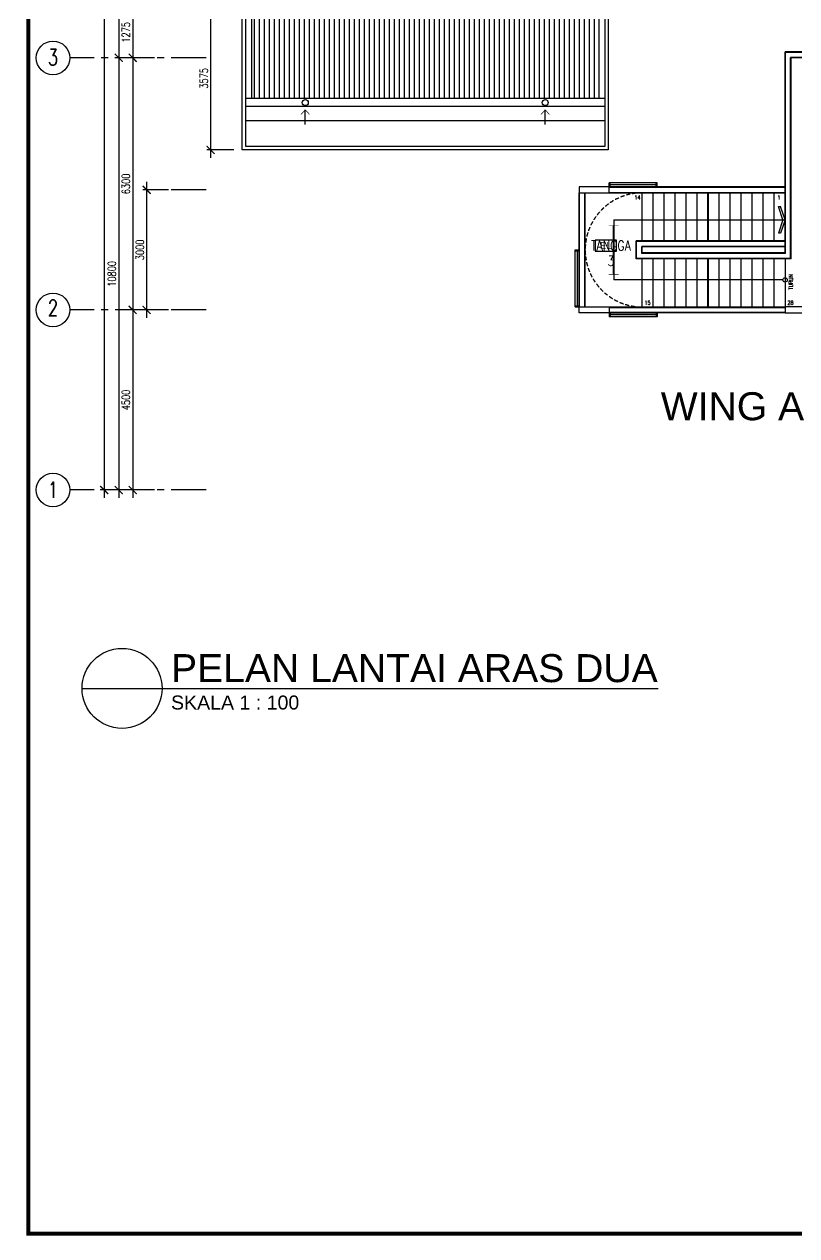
# Model space of a CAD drawing. Header units: inches. Extents: x 202414 to 86860507, y -1223215 to 71840.
# Drawn here: x 202414 to 221734, y 15740 to 46024 of the extents above; entities that cross this region are included whole.
import ezdxf
from ezdxf.enums import TextEntityAlignment as Align

# ---------------------------------------------------------------- set-up
doc = ezdxf.new("R2010")
doc.units = ezdxf.units.IN
doc.header["$MEASUREMENT"] = 0
for name, pattern in [('CENTER', [2, 1.25, -0.25, 0.25, -0.25]), ('DASHED2', [0.375, 0.25, -0.125]), ('HIDDEN', [0.375, 0.25, -0.125])]:
    doc.linetypes.add(name, pattern=pattern)
for name, color, linetype in [('A-BUBLE', 8, 'Continuous'), ('A-BUBLETEXT', 7, 'Continuous'), ('A-COLUMN', 3, 'Continuous'), ('A-DIM100', 4, 'Continuous'), ('A-HATCH', 8, 'Continuous'), ('A-HIDDEN', 8, 'HIDDEN'), ('A-LINE', 3, 'Continuous'), ('A-NOTE', 2, 'Continuous'), ('A-PITCH', 9, 'Continuous'), ('A-RAIL', 2, 'Continuous'), ('A-RAIL SYM', 13, 'Continuous'), ('A-RFLINE', 3, 'Continuous'), ('A-ROOMSYM', 3, 'Continuous'), ('A-RWDP', 4, 'Continuous'), ('A-SCALE', 2, 'Continuous'), ('A-STAIR', 2, 'Continuous'), ('A-STAIRH', 8, 'HIDDEN'), ('A-SUBTITLE', 2, 'Continuous'), ('A-SYM', 8, 'Continuous'), ('A-TXTBOMBA', 7, 'Continuous'), ('A-WALL', 1, 'Continuous'), ('area', 3, 'Continuous'), ('CO_WALL', 252, 'Continuous'), ('Grid', 8, 'CENTER'), ('lamb(new)', 5, 'Continuous')]:
    doc.layers.add(name, color=color, linetype=linetype)
doc.layers.get('area').off()
doc.styles.add('arial', font='arial.ttf')
doc.styles.add('ARIAL-DIM', font='arial.ttf', dxfattribs={"height": 700})
doc.styles.add('ARIAL-TAJUK1', font='arial.ttf', dxfattribs={"width": 0.75, "height": 150})
doc.styles.add('ROMANS', font='romans.shx', dxfattribs={"width": 0.75, "height": 200})
doc.styles.add('style1', font='romans.shx', dxfattribs={"height": 750})
doc.styles.add('STYLE2', font='romans.shx', dxfattribs={"width": 0.75, "height": 1000})
doc.dimstyles.new('DIM 100', dxfattribs={"dimtxt": 200, "dimasz": 200, "dimexe": 100, "dimexo": 70, "dimgap": 70, "dimtad": 1, "dimtoh": 1, "dimdec": 0, "dimzin": 0, "dimdsep": 46, "dimtxsty": 'ROMANS', "dimblk": 'ARCHTICK', "dimcen": 0.09, "dimdle": 200, "dimclrd": 4, "dimclre": 4, "dimclrt": 2, "dimadec": 0, "dimazin": 0, "dimtfac": 1, "dimtdec": 0, "dimtmove": 1, "dimatfit": 3, "dimfxl": 1, "dimtzin": 0, "dimarcsym": 0})
pattern_1 = [(90, (205174.55, -236469.63), (-125, 2e-14), [])]

# ---------------------------------------------------------------- blocks, each defined once
blk = doc.blocks.new('_ArchTick')
at = {"color": 0, "linetype": 'ByBlock', "const_width": 0.15}
blk.add_lwpolyline([(-0.5, -0.5), (0.5, 0.5)], dxfattribs=at)
blk = doc.blocks.new('*D169')
at = {"layer": 'A-DIM100', "color": 4, "lineweight": -2, "transparency": 16777216}
for p, q in [((204778, 54383), (204778, 44983)), ((205323, 54183), (204678, 54183)), ((205323, 45183), (204678, 45183))]:
    blk.add_line(p, q, dxfattribs=at)
at = {"layer": 'DEFPOINTS', "color": 0, "transparency": 16777216}
for p in [(205393, 54183), (204778, 45183), (205393, 45183)]:
    blk.add_point(p, dxfattribs=at)
at = {"layer": 'A-DIM100', "color": 4, "lineweight": -2, "transparency": 16777216, "xscale": 200, "yscale": 200, "zscale": 200}
for p, rotation in [((204778, 54183), 90), ((204778, 45183), 270)]:
    blk.add_blockref('_ArchTick', p, dxfattribs=dict(at, rotation=rotation))
at = {"layer": 'A-DIM100', "color": 2, "transparency": 16777216, "insert": (204608, 49683), "char_height": 200, "attachment_point": 5, "rotation": 90, "style": 'ROMANS'}
blk.add_mtext('9000', dxfattribs=at)
blk = doc.blocks.new('*D170')
at = {"layer": 'A-DIM100', "color": 4, "lineweight": -2, "transparency": 16777216}
for p, q in [((205673, 45183), (205028, 45183)), ((205128, 45383), (205128, 38683)), ((205673, 38883), (205028, 38883))]:
    blk.add_line(p, q, dxfattribs=at)
at = {"layer": 'DEFPOINTS', "color": 0, "transparency": 16777216}
for p in [(205743, 45183), (205128, 38883), (205743, 38883)]:
    blk.add_point(p, dxfattribs=at)
at = {"layer": 'A-DIM100', "color": 4, "lineweight": -2, "transparency": 16777216, "xscale": 200, "yscale": 200, "zscale": 200}
for p, rotation in [((205128, 45183), 90), ((205128, 38883), 270)]:
    blk.add_blockref('_ArchTick', p, dxfattribs=dict(at, rotation=rotation))
at = {"layer": 'A-DIM100', "color": 2, "transparency": 16777216, "insert": (204958, 42033), "char_height": 200, "attachment_point": 5, "rotation": 90, "style": 'ROMANS'}
blk.add_mtext('6300', dxfattribs=at)
blk = doc.blocks.new('*D171')
at = {"layer": 'A-DIM100', "color": 4, "lineweight": -2, "transparency": 16777216}
for p, q in [((205128, 39083), (205128, 34183)), ((205673, 38883), (205028, 38883)), ((205673, 34383), (205028, 34383))]:
    blk.add_line(p, q, dxfattribs=at)
at = {"layer": 'DEFPOINTS', "color": 0, "transparency": 16777216}
for p in [(205743, 38883), (205128, 34383), (205743, 34383)]:
    blk.add_point(p, dxfattribs=at)
at = {"layer": 'A-DIM100', "color": 4, "lineweight": -2, "transparency": 16777216, "xscale": 200, "yscale": 200, "zscale": 200}
for p, rotation in [((205128, 38883), 90), ((205128, 34383), 270)]:
    blk.add_blockref('_ArchTick', p, dxfattribs=dict(at, rotation=rotation))
at = {"layer": 'A-DIM100', "color": 2, "transparency": 16777216, "insert": (204958, 36633), "char_height": 200, "attachment_point": 5, "rotation": 90, "style": 'ROMANS'}
blk.add_mtext('4500', dxfattribs=at)
blk = doc.blocks.new('*D172')
at = {"layer": 'A-DIM100', "color": 4, "lineweight": -2, "transparency": 16777216}
for p, q in [((205323, 45183), (204678, 45183)), ((204778, 45383), (204778, 34183)), ((205323, 34383), (204678, 34383))]:
    blk.add_line(p, q, dxfattribs=at)
at = {"layer": 'DEFPOINTS', "color": 0, "transparency": 16777216}
for p in [(205393, 45183), (204778, 34383), (205393, 34383)]:
    blk.add_point(p, dxfattribs=at)
at = {"layer": 'A-DIM100', "color": 4, "lineweight": -2, "transparency": 16777216, "xscale": 200, "yscale": 200, "zscale": 200}
for p, rotation in [((204778, 45183), 90), ((204778, 34383), 270)]:
    blk.add_blockref('_ArchTick', p, dxfattribs=dict(at, rotation=rotation))
at = {"layer": 'A-DIM100', "color": 2, "transparency": 16777216, "insert": (204608, 39783), "char_height": 200, "attachment_point": 5, "rotation": 90, "style": 'ROMANS'}
blk.add_mtext('10800', dxfattribs=at)
blk = doc.blocks.new('*D173')
at = {"layer": 'A-DIM100', "color": 4, "lineweight": -2, "transparency": 16777216}
for p, q in [((204412, 65183), (204412, 34183)), ((204957, 64983), (204312, 64983)), ((204957, 34383), (204312, 34383))]:
    blk.add_line(p, q, dxfattribs=at)
at = {"layer": 'DEFPOINTS', "color": 0, "transparency": 16777216}
for p in [(205027, 64983), (204412, 34383), (205027, 34383)]:
    blk.add_point(p, dxfattribs=at)
at = {"layer": 'A-DIM100', "color": 4, "lineweight": -2, "transparency": 16777216, "xscale": 200, "yscale": 200, "zscale": 200}
for p, rotation in [((204412, 64983), 90), ((204412, 34383), 270)]:
    blk.add_blockref('_ArchTick', p, dxfattribs=dict(at, rotation=rotation))
at = {"layer": 'A-DIM100', "color": 2, "transparency": 16777216, "insert": (204242, 49683), "char_height": 200, "attachment_point": 5, "rotation": 90, "style": 'ROMANS'}
blk.add_mtext('30600', dxfattribs=at)
blk = doc.blocks.new('*D175')
at = {"layer": 'A-DIM100', "color": 4, "lineweight": -2, "transparency": 16777216}
for p, q in [((206023, 41883), (205378, 41883)), ((205478, 38683), (205478, 42083)), ((206023, 38883), (205378, 38883))]:
    blk.add_line(p, q, dxfattribs=at)
at = {"layer": 'DEFPOINTS', "color": 0, "transparency": 16777216}
for p in [(205478, 41883), (206093, 41883), (206093, 38883)]:
    blk.add_point(p, dxfattribs=at)
at = {"layer": 'A-DIM100', "color": 4, "lineweight": -2, "transparency": 16777216, "xscale": 200, "yscale": 200, "zscale": 200}
for p, rotation in [((205478, 41883), 90), ((205478, 38883), 270)]:
    blk.add_blockref('_ArchTick', p, dxfattribs=dict(at, rotation=rotation))
at = {"layer": 'A-DIM100', "color": 2, "transparency": 16777216, "insert": (205308, 40383), "char_height": 200, "attachment_point": 5, "rotation": 90, "style": 'ROMANS'}
blk.add_mtext('3000', dxfattribs=at)
blk = doc.blocks.new('*D120')
at = {"color": 4, "lineweight": -2, "transparency": 16777216}
for p, q in [((207077, 42683), (207077, 46658)), ((207657, 46458), (206977, 46458)), ((207657, 42883), (206977, 42883))]:
    blk.add_line(p, q, dxfattribs=at)
at = {"layer": 'DEFPOINTS', "color": 0, "transparency": 16777216}
for p in [(207077, 46458), (207727, 46458), (207727, 42883)]:
    blk.add_point(p, dxfattribs=at)
at = {"color": 4, "lineweight": -2, "transparency": 16777216, "xscale": 200, "yscale": 200, "zscale": 200}
for p, rotation in [((207077, 46458), 90), ((207077, 42883), 270)]:
    blk.add_blockref('_ArchTick', p, dxfattribs=dict(at, rotation=rotation))
at = {"color": 2, "transparency": 16777216, "insert": (206907, 44671), "char_height": 200, "attachment_point": 5, "rotation": 90, "style": 'ROMANS'}
blk.add_mtext('3575', dxfattribs=at)
blk = doc.blocks.new('FALL')
at = {"layer": 'A-RAIL SYM'}
blk.add_line((0, 0), (724, 0), dxfattribs=at)
at = {"layer": 'A-RAIL SYM', "const_width": 35}
for points in [[(724, 0), (500, 214)], [(724, 0), (500, -214)]]:
    blk.add_lwpolyline(points, dxfattribs=at)
blk = doc.blocks.new('*D132')
at = {"layer": 'A-DIM100', "color": 4, "lineweight": -2, "transparency": 16777216}
for p, q in [((205128, 46658), (205128, 44983)), ((205673, 46458), (205028, 46458)), ((205673, 45183), (205028, 45183))]:
    blk.add_line(p, q, dxfattribs=at)
at = {"layer": 'DEFPOINTS', "color": 0, "transparency": 16777216}
for p in [(205743, 46458), (205128, 45183), (205743, 45183)]:
    blk.add_point(p, dxfattribs=at)
at = {"layer": 'A-DIM100', "color": 4, "lineweight": -2, "transparency": 16777216, "xscale": 200, "yscale": 200, "zscale": 200}
for p, rotation in [((205128, 46458), 90), ((205128, 45183), 270)]:
    blk.add_blockref('_ArchTick', p, dxfattribs=dict(at, rotation=rotation))
at = {"layer": 'A-DIM100', "color": 2, "transparency": 16777216, "insert": (204958, 45821), "char_height": 200, "attachment_point": 5, "rotation": 90, "style": 'ROMANS'}
blk.add_mtext('1275', dxfattribs=at)
blk = doc.blocks.new('YBC 136')
at = {"layer": 'lamb(new)'}
for points, const_width in [([(86612636, -1195205), (86613856, -1195205)], 50.8), ([(86612636, -1195077), (86612636, -1195333)], 10.2), ([(86613856, -1195077), (86613856, -1195333)], 10.2)]:
    blk.add_lwpolyline(points, dxfattribs=dict(at, const_width=const_width))
blk = doc.blocks.new('Elight')
at = {"layer": 'A-TXTBOMBA', "color": 6}
blk.add_lwpolyline([(86606267, -1196730), (86605731, -1196730), (86605731, -1197001), (86606267, -1197001)], close=True, dxfattribs=at)
at = {"layer": 'A-TXTBOMBA', "color": 6, "style": 'arial'}
blk.add_text('EL', height=164.8, dxfattribs=at).set_placement((86605850, -1196940))

msp = doc.modelspace()

# ---------------------------------------------------------------- hatches: boundary and pattern name
at = {"layer": 'A-HATCH'}
h = msp.add_hatch(dxfattribs=at)
h.set_pattern_fill('ANSI31', color=8, scale=1000, angle=45)
h.set_pattern_definition(pattern_1)
edge = h.paths.add_edge_path()
edge.add_line((217017.7, 52898.2), (222867.7, 52898.2))
edge.add_line((222867.7, 46233.2), (222867.7, 53133.2))
edge.add_line((222867.7, 47583.2), (217017.7, 47583.2))
edge.add_line((217017.7, 56483.2), (217017.7, 42883.2))
h = msp.add_hatch(dxfattribs=at)
h.set_pattern_fill('ANSI31', color=8, scale=1000, angle=45)
h.set_pattern_definition(pattern_1)
edge = h.paths.add_edge_path()
edge.add_line((208102.7, 44168.2), (208102.7, 56248.2))
edge.add_line((208102.7, 56248.2), (216782.7, 56248.2))
edge.add_line((216782.7, 56248.2), (216782.7, 44168.2))
edge.add_line((216932.7, 44168.2), (207952.7, 44168.2))

# ---------------------------------------------------------------- linework, layer by layer
at = {"color": 8}
for p, q in [((216932.7, 44168.2), (207952.7, 44168.2)), ((216932.7, 43968.2), (207952.7, 43968.2)), ((216932.7, 43608.2), (207952.7, 43608.2)), ((218242.7, 42058.2), (217042.7, 42058.2)), ((217042.7, 41958.2), (217042.7, 42058.2)), ((217042.7, 41958.2), (218242.7, 41958.2)), ((217067.7, 41958.2), (217067.7, 42058.2)), ((218217.7, 42008.2), (217067.7, 42008.2)), ((218217.7, 41958.2), (218217.7, 42058.2)), ((218242.7, 41958.2), (218242.7, 42058.2)), ((216192.7, 38958.2), (216192.7, 40383.2)), ((216192.7, 40383.2), (216242.7, 40383.2)), ((216192.7, 40358.2), (216292.7, 40358.2)), ((216242.7, 40383.2), (216292.7, 40383.2)), ((216242.7, 40358.2), (216242.7, 38983.2)), ((216292.7, 40383.2), (216292.7, 38958.2)), ((216192.7, 38983.2), (216292.7, 38983.2)), ((216192.7, 38958.2), (216292.7, 38958.2)), ((217042.7, 38808.2), (218242.7, 38808.2)), ((217042.7, 38808.2), (217042.7, 38708.2)), ((217067.7, 38808.2), (217067.7, 38708.2)), ((218217.7, 38808.2), (218217.7, 38708.2)), ((218242.7, 38808.2), (218242.7, 38708.2)), ((218242.7, 38708.2), (217042.7, 38708.2)), ((218217.7, 38758.2), (217067.7, 38758.2))]:
    msp.add_line(p, q, dxfattribs=at)
at = {"color": 7}
msp.add_lwpolyline([(202514.8, 71789.6, 100, 100, 0), (202514.8, 15789.6, 100, 100, 0)], format="xyseb", dxfattribs=at)
at = {"color": 8}
msp.add_lwpolyline([(207952.7, 56398.2), (216932.7, 56398.2), (216932.7, 42968.2), (207952.7, 42968.2)], close=True, dxfattribs=at)
at = {"color": 7, "const_width": 100}
msp.add_lwpolyline([(202464.2, 15789.6), (281964.2, 15789.6)], dxfattribs=at)
at = {"layer": 'A-BUBLE'}
for centre in [(203133.6, 45183.2), (203133.6, 38883.2), (203133.6, 34383.2)]:
    msp.add_circle(centre, 420, dxfattribs=at)
at = {"layer": 'A-COLUMN', "color": 8}
for points in [[(217042.7, 41958.2), (216292.7, 41958.2), (216292.7, 41808.2), (217042.7, 41808.2)], [(217042.7, 38808.2), (216292.7, 38808.2), (216292.7, 38958.2), (217042.7, 38958.2)]]:
    msp.add_lwpolyline(points, close=True, dxfattribs=at)
at = {"layer": 'A-HIDDEN', "color": 8, "linetype": 'HIDDEN', "ltscale": 1000}
for points in [[(217042.7, 41958.2), (217867.7, 41958.2)], [(217042.7, 38808.2), (217867.7, 38808.2)]]:
    msp.add_lwpolyline(points, dxfattribs=at)
at = {"layer": 'A-LINE'}
msp.add_line((203860.7, 29422.2), (218267.3, 29422.2), dxfattribs=at)
msp.add_circle((204860.7, 29422.2), 1000, dxfattribs=at)
at = {"layer": 'A-NOTE', "color": 8, "linetype": 'Continuous', "ltscale": 500}
for p, q in [((221386.3, 41133.2), (221273.6, 41464.2)), ((221273.6, 41464.2), (221331.2, 41464.2)), ((221444, 41133.2), (221331.2, 41464.2)), ((217155.2, 41133.2), (221444, 41133.2)), ((217155.2, 41133.2), (217155.2, 39633.2)), ((221386.3, 41133.2), (221273.6, 40802.2)), ((221444, 41133.2), (221331.2, 40802.2)), ((221331.2, 40802.2), (221273.6, 40802.2)), ((221387.7, 39633.2), (217155.2, 39633.2))]:
    msp.add_line(p, q, dxfattribs=at)
msp.add_circle((221442.7, 39633.2), 55, dxfattribs=at)
at = {"layer": 'A-RAIL', "color": 8}
for p, q in [((221454.7, 40296.2), (221454.7, 45321.2)), ((222792.7, 45321.2), (221454.7, 45321.2)), ((221580.7, 40170.2), (221580.7, 45195.2)), ((222792.7, 45195.2), (221580.7, 45195.2)), ((216304.7, 38958.2), (216304.7, 41808.2)), ((216430.7, 38958.2), (216430.7, 41808.2)), ((221442.7, 41946.2), (217042.7, 41946.2)), ((217042.7, 41820.2), (221442.7, 41820.2)), ((217042.7, 38946.2), (221442.7, 38946.2)), ((221442.7, 38820.2), (217042.7, 38820.2))]:
    msp.add_line(p, q, dxfattribs=at)
at = {"layer": 'A-RFLINE', "color": 8}
for p, q in [((207867.7, 42883.2), (207867.7, 56483.2)), ((217017.7, 56483.2), (217017.7, 42883.2)), ((217017.7, 42883.2), (207867.7, 42883.2))]:
    msp.add_line(p, q, dxfattribs=at)
msp.add_lwpolyline([(208102.7, 44168.2), (208102.7, 56248.2), (216782.7, 56248.2), (216782.7, 44168.2)], dxfattribs=at)
at = {"layer": 'A-RWDP', "color": 8}
for centre in [(209442.7, 44065.9), (215442.7, 44065.9)]:
    msp.add_circle(centre, 75, dxfattribs=at)
at = {"layer": 'A-STAIR', "color": 8}
for p, q in [((217867.7, 40608.2), (217867.7, 41808.2)), ((218142.7, 40608.2), (218142.7, 41808.2)), ((218417.7, 40608.2), (218417.7, 41808.2)), ((218692.7, 40608.2), (218692.7, 41808.2)), ((218967.7, 40608.2), (218967.7, 41808.2)), ((219242.7, 40608.2), (219242.7, 41808.2)), ((219517.7, 40608.2), (219517.7, 41808.2)), ((219792.7, 40608.2), (219792.7, 41808.2)), ((220067.7, 40608.2), (220067.7, 41808.2)), ((220342.7, 40608.2), (220342.7, 41808.2)), ((220617.7, 40608.2), (220617.7, 41808.2)), ((220892.7, 40608.2), (220892.7, 41808.2)), ((221167.7, 40608.2), (221167.7, 41808.2)), ((217729.7, 40170.2), (217729.7, 40596.2)), ((221442.7, 40596.2), (217729.7, 40596.2)), ((217855.7, 40296.2), (217855.7, 40470.2)), ((221442.7, 40470.2), (217855.7, 40470.2)), ((221454.7, 40296.2), (217855.7, 40296.2)), ((221442.7, 40458.2), (221442.7, 40308.2)), ((221580.7, 40170.2), (217729.7, 40170.2)), ((217867.7, 38958.2), (217867.7, 40158.2)), ((218142.7, 38958.2), (218142.7, 40158.2)), ((218417.7, 38958.2), (218417.7, 40158.2)), ((218692.7, 38958.2), (218692.7, 40158.2)), ((218967.7, 38958.2), (218967.7, 40158.2)), ((219242.7, 38958.2), (219242.7, 40158.2)), ((219517.7, 38958.2), (219517.7, 40158.2)), ((219792.7, 38958.2), (219792.7, 40158.2)), ((220067.7, 38958.2), (220067.7, 40158.2)), ((220342.7, 38958.2), (220342.7, 40158.2)), ((220617.7, 38958.2), (220617.7, 40158.2)), ((220892.7, 38958.2), (220892.7, 40158.2)), ((221167.7, 38958.2), (221167.7, 40158.2)), ((221442.7, 40158.2), (221442.7, 38958.2))]:
    msp.add_line(p, q, dxfattribs=at)
at = {"layer": 'A-STAIRH', "color": 8, "linetype": 'DASHED2', "ltscale": 400}
msp.add_arc((217867.7, 40383.2), 1425, 90, 270, dxfattribs=at)
at = {"layer": 'A-WALL', "color": 8}
for p, q in [((222792.7, 38958.2), (221442.7, 38958.2)), ((221442.7, 38958.2), (221442.7, 38808.2)), ((221442.7, 38808.2), (222792.7, 38808.2))]:
    msp.add_line(p, q, dxfattribs=at)
at = {"layer": 'CO_WALL', "color": 8}
for p, q in [((221442.7, 40308.2), (221442.7, 45333.2)), ((222792.7, 45333.2), (221442.7, 45333.2)), ((221592.7, 40158.2), (221592.7, 45183.2)), ((222792.7, 45183.2), (221592.7, 45183.2)), ((216292.7, 38958.2), (216292.7, 41808.2)), ((216442.7, 38958.2), (216442.7, 41808.2)), ((221442.7, 41958.2), (217042.7, 41958.2)), ((217042.7, 41808.2), (221442.7, 41808.2)), ((217717.7, 40158.2), (217717.7, 40608.2)), ((221442.7, 40608.2), (217717.7, 40608.2)), ((217867.7, 40308.2), (217867.7, 40458.2)), ((221442.7, 40458.2), (217867.7, 40458.2)), ((221442.7, 40308.2), (217867.7, 40308.2)), ((221592.7, 40158.2), (217717.7, 40158.2)), ((217042.7, 38958.2), (221442.7, 38958.2)), ((221442.7, 38808.2), (217042.7, 38808.2))]:
    msp.add_line(p, q, dxfattribs=at)
at = {"layer": 'Grid', "ltscale": 700}
for p, q in [((206961.9, 45183.2), (203553.6, 45183.2)), ((206961.9, 41883.2), (206023.4, 41883.2)), ((206961.9, 38883.2), (203553.6, 38883.2)), ((206961.9, 34383.2), (203553.6, 34383.2))]:
    msp.add_line(p, q, dxfattribs=at)

# ---------------------------------------------------------------- block references
at = {"layer": 'A-PITCH', "color": 8, "xscale": 0.5, "yscale": 0.5, "zscale": 0.5, "rotation": 90}
for p in [(209442.7, 43519.9), (215442.7, 43519.9)]:
    msp.add_blockref('FALL', p, dxfattribs=at)
at = {"layer": 'area'}
msp.add_blockref('Elight', (-86389037.3, 1237353.8), dxfattribs=at)
at = {"layer": 'lamb(new)', "rotation": 90}
for p in [(-975687.4, -86572037.6), (-978049.9, -86572862.6), (-975687.4, -86573687.6)]:
    msp.add_blockref('YBC 136', p, dxfattribs=at)

# ---------------------------------------------------------------- texts
at = {"layer": 'A-BUBLETEXT', "color": 3, "style": 'STYLE2', "width": 0.75}
for s, p in [('3', (203133.6, 44999)), ('2', (203133.6, 38732.3)), ('1', (203133.6, 34182.3))]:
    msp.add_text(s, height=400, dxfattribs=at).set_placement(p, align=Align.CENTER)
at = {"layer": 'A-NOTE', "color": 8, "linetype": 'Continuous', "ltscale": 500, "style": 'ROMANS', "width": 0.75}
msp.add_text('TURUN', height=100, rotation=90, dxfattribs=at).set_placement((221638.7, 39390))
at = {"layer": 'A-ROOMSYM', "color": 8, "style": 'style1', "width": 0.8}
for s, p in [('TANGGA', (217087.3, 40366.2)), ('3', (217087.3, 39982.2))]:
    msp.add_text(s, height=250, dxfattribs=at).set_placement(p, align=Align.CENTER)
at = {"layer": 'A-SCALE', "color": 2, "style": 'ARIAL-DIM'}
msp.add_text('SKALA 1 : 100', height=350, dxfattribs=at).set_placement((206085.3, 28894.4))
at = {"layer": 'A-SUBTITLE', "style": 'ARIAL-TAJUK1'}
for s, p in [('WING A', (218332.9, 36125.3)), ('PELAN LANTAI ARAS DUA', (206085.3, 29578.6))]:
    msp.add_text(s, height=700, dxfattribs=at).set_placement(p)
at = {"layer": 'A-SYM', "color": 8, "linetype": 'HIDDEN', "ltscale": 500, "style": 'ROMANS', "width": 0.75}
for s, p in [('14', (217674.2, 41641.9)), ('1', (221249.2, 41641.9)), ('15', (217927.7, 39013.6)), ('28', (221502.7, 39013.6))]:
    msp.add_text(s, height=100, dxfattribs=at).set_placement(p)

# ---------------------------------------------------------------- dimensions: what is measured, and where the dimension line sits
at = {"color": 8}
dim = msp.add_linear_dim(base=(207077.5, 46458.2), p1=(207727.3, 42883.2), p2=(207727.3, 46458.2), angle=90, dimstyle='DIM 100', override={"dimfxl": 200, "dimarcsym": 1}, dxfattribs=at)
dim.commit()
dim.dimension.update_dxf_attribs({"geometry": '*D120', "text_midpoint": (206907.5, 44670.7)})
at = {"layer": 'A-DIM100'}
for base, p1, p2, angle, picture, middle in [((204411.6, 34383.2), (205027.2, 64983.2), (205027.2, 34383.2), 90, '*D173', (204241.6, 49683.2)), ((204777.7, 45183.2), (205393.4, 54183.2), (205393.4, 45183.2), 90, '*D169', (204607.7, 49683.2)), ((205127.7, 45183.2), (205743.4, 46458.2), (205743.4, 45183.2), 90, '*D132', (204957.7, 45820.7)), ((204777.7, 34383.2), (205393.4, 45183.2), (205393.4, 34383.2), 90, '*D172', (204607.7, 39783.2)), ((205127.7, 38883.2), (205743.4, 45183.2), (205743.4, 38883.2), 90, '*D170', (204957.7, 42033.2)), ((205477.7, 41883.2), (206093.4, 38883.2), (206093.4, 41883.2), 270, '*D175', (205307.7, 40383.2)), ((205127.7, 34383.2), (205743.4, 38883.2), (205743.4, 34383.2), 90, '*D171', (204957.7, 36633.2))]:
    dim = msp.add_linear_dim(base=base, p1=p1, p2=p2, angle=angle, dimstyle='DIM 100', dxfattribs=at)
    dim.commit()
    dim.dimension.update_dxf_attribs({"geometry": picture, "text_midpoint": middle})

doc.saveas('drawing.dxf')
